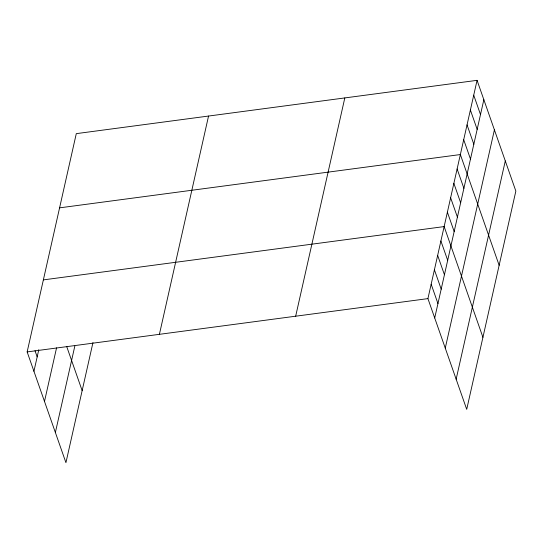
<?xml version="1.0" encoding="UTF-8"?>
<svg xmlns="http://www.w3.org/2000/svg" width="543" height="543" viewBox="0 0 543 543"><rect width="100%" height="100%" fill="white"/><g stroke="black" fill="none" stroke-linecap="round" stroke-linejoin="round"><path stroke-width="0.81" d="M92.962 342.606L65.934 462.663L27.15 351.918L76.291 133.639L477.066 80.337L515.85 191.082L466.709 409.361L427.925 298.616L477.066 80.337M33.931 371.283L38.797 349.678M44.492 401.44L56.567 347.819M55.372 432.506L74.832 346.067M159.404 334.332L208.546 116.053M295.67 316.209L344.812 97.93M434.705 317.981L483.847 99.702M445.267 348.138L494.408 129.858M456.147 379.204L505.289 160.925M59.581 207.854L460.362 154.551L499.139 265.296M43.365 279.889L444.147 226.587L482.924 337.325M27.15 351.918L427.925 298.616M473.727 95.181L480.507 114.546M470.387 110.025L477.168 129.39M467.041 124.87L473.829 144.234M463.702 139.707L470.482 159.072M457.118 168.961L463.898 188.326M453.873 183.364L460.654 202.729M450.629 197.774L457.41 217.139M447.384 212.177L454.165 231.542M440.902 240.99L447.683 260.355M437.658 255.4L444.439 274.765M434.414 269.803L441.194 289.168M431.169 284.213L437.95 303.578M66.694 346.495L82.149 390.627M35.003 350.683L37.175 356.88"/></g></svg>
